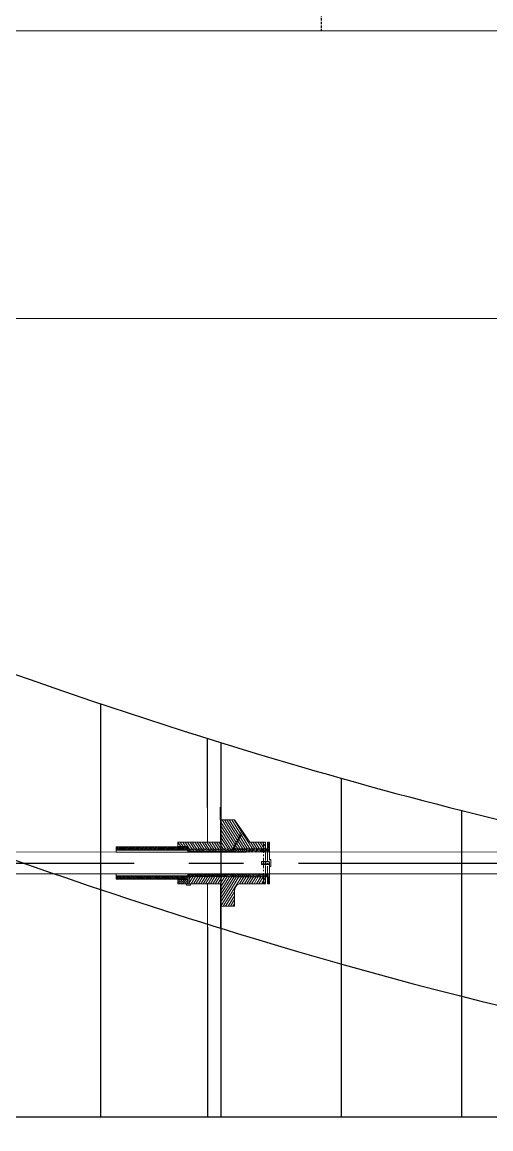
# Model space of a CAD drawing. Header units: inches. Extents: x 16065 to 240872, y 14603 to 37076.
# Drawn here: x 25614 to 27970, y 17472 to 23034 of the extents above; entities that cross this region are included whole.
import ezdxf

# ---------------------------------------------------------------- set-up
doc = ezdxf.new("R2010")
doc.units = ezdxf.units.IN
doc.header["$MEASUREMENT"] = 0
for name, pattern in [('CENTER', [2, 1.25, -0.25, 0.25, -0.25]), ('DASHED', [19.05, 12.7, -6.35]), ('HIDDEN', [0.375, 0.25, -0.125])]:
    doc.linetypes.add(name, pattern=pattern)
for name, color, linetype in [('Floor', 3, 'Continuous'), ('PDF10_Geometry', 7, 'Continuous'), ('PDF10_Solid Fills', 7, 'Continuous')]:
    doc.layers.add(name, color=color, linetype=linetype)
doc.layers.add('hatch', color=8, linetype='Continuous', lineweight=9)
doc.layers.add('IN-LINE', color=30, linetype='Continuous', lineweight=25)
doc.layers.add('Hide', color=70, linetype='Continuous', lineweight=13, plot=False)
doc.styles.get("Standard").update_dxf_attribs({"font": 'arial.ttf'})
doc.dimstyles.get("Standard").update_dxf_attribs({"dimtxt": 0.18, "dimasz": 0.18, "dimexe": 0.18, "dimexo": 0.0625, "dimgap": 0.09, "dimtad": 0, "dimtih": 1, "dimtoh": 1, "dimdec": 4, "dimzin": 0, "dimdsep": 46, "dimtxsty": 'Standard', "dimcen": 0.09, "dimadec": 0, "dimazin": 0, "dimtfac": 1, "dimtdec": 4, "dimtofl": 0, "dimtmove": 0, "dimatfit": 3, "dimfxl": 1, "dimtolj": 1, "dimtzin": 0, "dimarcsym": 0})

# ---------------------------------------------------------------- blocks, each defined once
blk = doc.blocks.new('hhh')
at = {"layer": 'PDF10_Solid Fills', "transparency": 33554559}
h = blk.add_hatch(color=256, dxfattribs=at)
h.paths.add_polyline_path([(221.0357, -17.0092), (221.0357, -17.0085), (221.0357, -17.0092)], flags=0)
h.paths.add_polyline_path([(221.0357, -17.0092), (221.035, -17.0092), (221.0357, -17.0092)], flags=0)
h.paths.add_polyline_path([(221.0357, -17.0092), (221.035, -17.0092), (221.0357, -17.0092)], flags=0)
h = blk.add_hatch(color=256, dxfattribs=at)
h.paths.add_polyline_path([(221.1707, -17.0387), (221.1707, -17.038), (221.1707, -17.0387)], flags=0)
h.paths.add_polyline_path([(221.1707, -17.0387), (221.1701, -17.0387), (221.1707, -17.0387)], flags=0)
h.paths.add_polyline_path([(221.1707, -17.0387), (221.1701, -17.0387), (221.1707, -17.0387)], flags=0)
for p, q in [((220.9472, -16.9373), (220.9472, -16.8794)), ((220.9472, -17.3304), (220.9472, -17.4288))]:
    blk.add_line(p, q)
at = {"linetype": 'CENTER'}
blk.add_line((217.3026, -17.1344), (224.1107, -17.1344), dxfattribs=at)
at = {"layer": 'PDF10_Geometry', "lineweight": 9}
for points in [[(220.8875, -16.88), (220.8875, -17.0426)], [(221.0186, -17.0413), (220.9544, -16.9377)], [(221.0239, -17.0315), (220.9649, -16.9377)], [(221.0291, -17.0216), (220.976, -16.9377)], [(221.0337, -17.0118), (220.9871, -16.9377)], [(221.0376, -17.0007), (220.9983, -16.9377)], [(221.0429, -16.9915), (221.0094, -16.9377)], [(221.014, -17.0505), (220.9472, -16.9443)], [(221.0088, -17.0603), (220.9472, -16.962)], [(221.0075, -17.0702), (221.0035, -17.0702), (220.9472, -16.9797)], [(221.0455, -16.9869), (221.0816, -17.0387)], [(220.7649, -17.059), (220.7518, -17.0387)], [(220.776, -17.059), (220.7629, -17.0387)], [(220.7872, -17.059), (220.7741, -17.0387)], [(220.8055, -17.0715), (220.7852, -17.0387)], [(220.8167, -17.0715), (220.7964, -17.0387)], [(220.8278, -17.0715), (220.8075, -17.0387)], [(220.839, -17.0715), (220.818, -17.0387)], [(220.8501, -17.0715), (220.8291, -17.0387)], [(220.8613, -17.0715), (220.8403, -17.0387)], [(220.8724, -17.0715), (220.8514, -17.0387)], [(220.8836, -17.0715), (220.8626, -17.0387)], [(220.8875, -17.082), (220.8941, -17.0715), (220.8737, -17.0387)], [(220.9052, -17.0715), (220.8849, -17.0387)], [(220.9163, -17.0715), (220.8954, -17.0387)], [(220.9275, -17.0715), (220.9065, -17.0387)], [(220.9386, -17.0715), (220.9177, -17.0387)], [(220.9498, -17.0715), (220.9288, -17.0387)], [(220.9609, -17.0715), (220.9399, -17.0387)], [(220.993, -17.0708), (220.9472, -16.9974)], [(220.9826, -17.0715), (220.9472, -17.0151)], [(220.9714, -17.0715), (220.9472, -17.0328)], [(221.0481, -17.0702), (221.0265, -17.0348)], [(221.0593, -17.0702), (221.0311, -17.0256)], [(221.035, -17.0059), (221.0403, -17.0125)], [(221.035, -17.0085), (221.0383, -17.0131)], [(221.0704, -17.0702), (221.0363, -17.0157)], [(221.0816, -17.0702), (221.0422, -17.0079)], [(221.0927, -17.0702), (221.0475, -16.9987)], [(221.1038, -17.0702), (221.0835, -17.0387)], [(221.1143, -17.0702), (221.0947, -17.0387)], [(221.1255, -17.0702), (221.1058, -17.0387)], [(221.1366, -17.0702), (221.117, -17.0387)], [(221.1478, -17.0702), (221.1281, -17.0387)], [(221.1524, -17.0597), (221.1393, -17.0387)], [(221.1432, -17.0885), (221.1432, -17.0387)], [(221.1524, -17.042), (221.1497, -17.0387)], [(221.1615, -17.0472), (221.1668, -17.0387)], [(218.3961, -17.0838), (220.4699, -17.0846)], [(220.4699, -17.0649), (220.4758, -17.061)], [(220.4699, -17.0708), (220.4843, -17.061)], [(220.4699, -17.0846), (220.4699, -17.061), (220.6187, -17.061), (220.797, -17.061), (220.797, -17.0754)], [(220.4699, -17.0846), (220.6187, -17.0846), (221.0652, -17.0846), (221.0468, -17.0702)], [(220.797, -17.0846), (220.797, -17.0754), (220.6187, -17.0754), (220.4699, -17.0754)], [(220.4725, -17.0754), (220.4928, -17.061)], [(220.481, -17.0754), (220.5013, -17.061)], [(220.4895, -17.0754), (220.5099, -17.061)], [(220.4981, -17.0754), (220.5184, -17.061)], [(220.5066, -17.0754), (220.5269, -17.061)], [(220.5151, -17.0754), (220.5348, -17.061)], [(220.5236, -17.0754), (220.544, -17.061)], [(220.5322, -17.0754), (220.5525, -17.061)], [(220.5407, -17.0754), (220.5603, -17.061)], [(220.5492, -17.0754), (220.5689, -17.061)], [(220.5571, -17.0754), (220.578, -17.061)], [(220.5662, -17.0754), (220.5859, -17.061)], [(220.5748, -17.0754), (220.5944, -17.061)], [(220.5826, -17.0754), (220.603, -17.061)], [(220.5912, -17.0754), (220.6115, -17.061)], [(220.5997, -17.0754), (220.62, -17.061)], [(220.6082, -17.0754), (220.6285, -17.061)], [(220.6167, -17.0754), (220.6371, -17.061)], [(220.6253, -17.0754), (220.6456, -17.061)], [(220.6338, -17.0754), (220.6541, -17.061)], [(220.6423, -17.0754), (220.6626, -17.061)], [(220.6508, -17.0754), (220.6711, -17.061)], [(220.6593, -17.0754), (220.6797, -17.061)], [(220.6679, -17.0754), (220.6882, -17.061)], [(220.6764, -17.0754), (220.6967, -17.061)], [(220.6849, -17.0754), (220.7052, -17.061)], [(220.6934, -17.0754), (220.7138, -17.061)], [(220.702, -17.0754), (220.7223, -17.061)], [(220.7105, -17.0754), (220.7308, -17.061)], [(220.719, -17.0754), (220.7393, -17.061)], [(220.7275, -17.0754), (220.7479, -17.061)], [(220.736, -17.0754), (220.7564, -17.061)], [(220.7446, -17.0754), (220.7649, -17.061)], [(220.7538, -17.059), (220.7511, -17.0544)], [(220.7511, -17.061), (220.797, -17.061), (220.797, -17.059), (220.7511, -17.059)], [(220.7531, -17.0754), (220.7734, -17.061)], [(220.7616, -17.0754), (220.7819, -17.061)], [(220.7701, -17.0754), (220.7905, -17.061)], [(220.7787, -17.0754), (220.797, -17.0623)], [(220.7872, -17.0754), (220.797, -17.0682)], [(220.7957, -17.0754), (220.797, -17.0748)], [(220.797, -17.061), (220.797, -17.059)], [(220.7983, -17.0715), (220.7983, -17.082), (221.0094, -17.082), (221.0094, -17.0839)], [(220.7983, -17.0754), (220.801, -17.0715)], [(220.7983, -17.082), (220.7983, -17.0846)], [(220.801, -17.082), (220.8075, -17.0715)], [(220.8075, -17.082), (220.8141, -17.0715)], [(220.8141, -17.082), (220.8206, -17.0715)], [(220.8206, -17.082), (220.8272, -17.0715)], [(220.8278, -17.082), (220.8337, -17.0715)], [(220.8344, -17.082), (220.8403, -17.0715)], [(220.8409, -17.082), (220.8475, -17.0715)], [(220.8475, -17.082), (220.8541, -17.0715)], [(220.8541, -17.082), (220.8606, -17.0715)], [(220.8606, -17.082), (220.8672, -17.0715)], [(220.8672, -17.082), (220.8737, -17.0715)], [(220.8737, -17.082), (220.8803, -17.0715)], [(220.8809, -17.082), (220.8868, -17.0715)], [(220.8941, -17.082), (220.9006, -17.0715)], [(220.9006, -17.082), (220.9072, -17.0715)], [(220.9072, -17.082), (220.9137, -17.0715)], [(220.9137, -17.082), (220.9203, -17.0715)], [(220.9203, -17.082), (220.9268, -17.0715)], [(220.9268, -17.082), (220.9334, -17.0715)], [(220.934, -17.082), (220.9399, -17.0715)], [(220.9406, -17.082), (220.9472, -17.0715)], [(220.9472, -17.082), (220.9537, -17.0715)], [(220.9537, -17.082), (220.9603, -17.0715)], [(220.9603, -17.082), (220.9668, -17.0715)], [(220.9668, -17.082), (220.9734, -17.0715)], [(220.9734, -17.082), (220.9806, -17.0715)], [(220.9799, -17.082), (220.9871, -17.0708)], [(220.9871, -17.082), (220.9937, -17.0708)], [(220.9937, -17.082), (221.0009, -17.0702)], [(221.0003, -17.082), (221.0042, -17.0754)], [(221.0081, -17.0702), (221.0081, -17.0754), (221.0068, -17.0754), (221.0042, -17.0754), (221.0029, -17.0754), (221.0029, -17.0702)], [(221.0042, -17.082), (221.0042, -17.078), (221.0042, -17.0754), (221.0068, -17.0754), (221.0068, -17.082)], [(221.0094, -17.082), (221.0094, -17.0702), (221.0094, -17.0846), (221.0285, -17.0702), (221.0285, -17.0839)], [(221.0468, -17.0846), (221.0468, -17.0702), (221.0285, -17.0846), (221.0094, -17.0702)], [(221.0153, -17.0702), (221.0108, -17.0636)], [(221.0265, -17.0702), (221.016, -17.0544)], [(221.037, -17.0702), (221.0212, -17.0446)], [(221.0285, -17.0846), (221.0285, -17.0702), (221.0468, -17.0846), (221.0652, -17.0702)], [(221.0652, -17.0734), (221.0671, -17.0702)], [(221.0652, -17.0846), (221.0737, -17.0702)], [(221.0717, -17.0846), (221.0802, -17.0702)], [(221.0783, -17.0846), (221.0868, -17.0702)], [(221.0848, -17.0846), (221.094, -17.0702)], [(221.0914, -17.0846), (221.1006, -17.0702)], [(221.0986, -17.0846), (221.1071, -17.0702)], [(221.1052, -17.0846), (221.1137, -17.0702)], [(221.1117, -17.0846), (221.1202, -17.0702)], [(221.1183, -17.0846), (221.1268, -17.0702)], [(221.1248, -17.0846), (221.1334, -17.0702)], [(221.1314, -17.0846), (221.1399, -17.0702)], [(221.1379, -17.0846), (221.1465, -17.0702)], [(221.1445, -17.0846), (221.1537, -17.0702)], [(221.1511, -17.0846), (221.1602, -17.0702)], [(221.1524, -17.0702), (221.1524, -17.1226)], [(221.1583, -17.0846), (221.1707, -17.0643)], [(221.1615, -17.0577), (221.1707, -17.0433)], [(221.1615, -17.0682), (221.1707, -17.0538)], [(221.1615, -17.0702), (221.1615, -17.078), (221.1615, -17.1265)], [(221.1648, -17.0846), (221.1707, -17.0748)], [(221.1707, -17.078), (221.1707, -17.122)], [(221.1707, -17.0839), (223.3753, -17.0844)], [(221.1707, -17.1272), (221.1334, -17.1272), (221.1334, -17.1416), (221.1707, -17.1416)], [(221.1707, -17.1344), (221.1334, -17.1344)], [(221.1432, -17.1036), (221.1432, -17.0957)], [(221.1432, -17.1574), (221.1432, -17.1115)], [(221.1524, -17.1305), (221.1524, -17.1383)], [(221.1615, -17.1344), (221.1615, -17.1423)], [(221.1707, -17.1187), (221.174, -17.1187), (221.1773, -17.1187), (221.1773, -17.1501), (221.174, -17.1501), (221.1707, -17.1501)], [(221.1707, -17.1298), (221.1707, -17.1377)], [(221.1707, -17.1475), (221.1707, -17.1633), (221.1707, -17.1318)], [(217.1302, -17.1667), (217.1302, -17.1739), (217.3026, -17.1844), (220.4699, -17.1842)], [(220.6187, -17.1842), (220.4699, -17.1842), (220.6187, -17.1842), (221.0652, -17.1842), (221.0468, -17.198), (221.0285, -17.1842)], [(220.797, -17.2078), (220.6187, -17.2078), (220.4699, -17.2078), (220.4699, -17.1842)], [(220.4699, -17.1934), (220.6187, -17.1934), (220.797, -17.1934), (220.797, -17.2078), (220.797, -17.2092), (220.7511, -17.2092), (220.7511, -17.2301), (220.8003, -17.2301)], [(220.4954, -17.2078), (220.4751, -17.1934)], [(220.504, -17.2078), (220.4836, -17.1934)], [(220.5125, -17.2078), (220.4922, -17.1934)], [(220.521, -17.2078), (220.5007, -17.1934)], [(220.5295, -17.2078), (220.5092, -17.1934)], [(220.5381, -17.2078), (220.5177, -17.1934)], [(220.5466, -17.2078), (220.5263, -17.1934)], [(220.5551, -17.2078), (220.5348, -17.1934)], [(220.5636, -17.2078), (220.5433, -17.1934)], [(220.5721, -17.2078), (220.5518, -17.1934)], [(220.5807, -17.2078), (220.5603, -17.1934)], [(220.5892, -17.2078), (220.5689, -17.1934)], [(220.5977, -17.2078), (220.5774, -17.1934)], [(220.6062, -17.2078), (220.5859, -17.1934)], [(220.6141, -17.2078), (220.5944, -17.1934)], [(220.6233, -17.2078), (220.603, -17.1934)], [(220.6318, -17.2078), (220.6115, -17.1934)], [(220.6397, -17.2078), (220.62, -17.1934)], [(220.6482, -17.2078), (220.6285, -17.1934)], [(220.6574, -17.2078), (220.6371, -17.1934)], [(220.6652, -17.2078), (220.6456, -17.1934)], [(220.6738, -17.2078), (220.6534, -17.1934)], [(220.6823, -17.2078), (220.662, -17.1934)], [(220.6908, -17.2078), (220.6711, -17.1934)], [(220.6993, -17.2078), (220.679, -17.1934)], [(220.7079, -17.2078), (220.6875, -17.1934)], [(220.7164, -17.2078), (220.6961, -17.1934)], [(220.7249, -17.2078), (220.7046, -17.1934)], [(220.7334, -17.2078), (220.7131, -17.1934)], [(220.7419, -17.2078), (220.7216, -17.1934)], [(220.7505, -17.2078), (220.7301, -17.1934)], [(220.759, -17.2078), (220.7387, -17.1934)], [(220.7675, -17.2078), (220.7472, -17.1934)], [(220.776, -17.2078), (220.7557, -17.1934)], [(220.7846, -17.2078), (220.7642, -17.1934)], [(220.7924, -17.2078), (220.7728, -17.1934)], [(220.7944, -17.2026), (220.7813, -17.1934)], [(220.7957, -17.1974), (220.7898, -17.1934)], [(220.797, -17.1869), (220.797, -17.1934), (220.797, -17.1842)], [(220.797, -17.2301), (220.797, -17.1967), (220.7983, -17.1967), (220.7983, -17.1842), (220.797, -17.1842), (220.797, -17.1934)], [(220.7983, -17.1967), (220.7983, -17.196), (220.7983, -17.1869), (221.0094, -17.1869), (221.0094, -17.1842), (221.0094, -17.198), (221.0285, -17.1842), (221.0285, -17.198)], [(220.7983, -17.1869), (220.7983, -17.1842)], [(220.7983, -17.1921), (220.8023, -17.1862)], [(220.8023, -17.1967), (220.8088, -17.1862)], [(220.8042, -17.2255), (220.8219, -17.1967), (220.8285, -17.1862)], [(220.8088, -17.1967), (220.8154, -17.1862)], [(220.8154, -17.1967), (220.8219, -17.1862)], [(220.8291, -17.1967), (220.835, -17.1862)], [(220.8344, -17.2301), (220.8554, -17.1967), (220.8619, -17.1862)], [(220.8357, -17.1967), (220.8416, -17.1862)], [(220.8423, -17.1967), (220.8482, -17.1862)], [(220.8488, -17.1967), (220.8554, -17.1862)], [(220.8619, -17.1967), (220.8685, -17.1862)], [(220.8685, -17.1967), (220.875, -17.1862)], [(220.875, -17.1967), (220.8816, -17.1862)], [(220.8816, -17.1967), (220.8882, -17.1862)], [(220.8888, -17.1967), (220.8947, -17.1862)], [(220.8954, -17.1967), (220.9019, -17.1862)], [(220.9006, -17.2301), (220.9216, -17.1967), (220.9281, -17.1862)], [(220.9019, -17.1967), (220.9085, -17.1862)], [(220.9085, -17.1967), (220.915, -17.1862)], [(220.915, -17.1967), (220.9216, -17.1862)], [(220.9281, -17.1967), (220.9347, -17.1862)], [(220.934, -17.2301), (220.955, -17.1967), (220.9616, -17.1862)], [(220.9347, -17.1967), (220.9413, -17.1862)], [(220.9413, -17.1967), (220.9478, -17.1862)], [(220.9472, -17.2623), (220.9878, -17.1974), (220.9944, -17.1862)], [(220.9485, -17.1967), (220.9544, -17.1862)], [(220.9616, -17.1967), (220.9681, -17.1862)], [(220.9681, -17.1967), (220.9747, -17.1862)], [(220.9747, -17.1967), (220.9812, -17.1862)], [(220.9812, -17.1974), (220.9878, -17.1862)], [(220.9944, -17.198), (221.0009, -17.1862)], [(221.0068, -17.1934), (221.0042, -17.1934), (221.0029, -17.1934), (221.0029, -17.198)], [(221.0042, -17.1921), (221.0075, -17.1862)], [(221.0042, -17.1869), (221.0042, -17.1908), (221.0042, -17.1934)], [(221.0068, -17.1869), (221.0068, -17.1934), (221.0081, -17.1934), (221.0081, -17.198)], [(221.0094, -17.1842), (221.0285, -17.198), (221.0468, -17.1842), (221.0468, -17.198)], [(221.0468, -17.1842), (221.0652, -17.198)], [(221.0652, -17.1901), (221.0691, -17.1842)], [(221.0665, -17.198), (221.0757, -17.1842)], [(221.0671, -17.2301), (221.0868, -17.198), (221.0953, -17.1842)], [(221.0737, -17.198), (221.0822, -17.1842)], [(221.0802, -17.198), (221.0888, -17.1842)], [(221.0934, -17.198), (221.1019, -17.1842)], [(221.0999, -17.2301), (221.1196, -17.198), (221.1288, -17.1842)], [(221.0999, -17.198), (221.1084, -17.1842)], [(221.1065, -17.198), (221.115, -17.1842)], [(221.113, -17.198), (221.1215, -17.1842)], [(221.1261, -17.198), (221.1353, -17.1842)], [(221.1334, -17.198), (221.1419, -17.1842)], [(221.1399, -17.198), (221.1484, -17.1842)], [(221.1432, -17.1724), (221.1432, -17.1652)], [(221.1432, -17.2301), (221.1432, -17.1803)], [(221.1465, -17.198), (221.155, -17.1842)], [(221.1524, -17.1456), (221.1524, -17.198)], [(221.153, -17.198), (221.1615, -17.1842)], [(221.1596, -17.198), (221.1681, -17.1842)], [(221.1615, -17.1495), (221.1615, -17.198)], [(221.1615, -17.2065), (221.1707, -17.1914)], [(221.1707, -17.1449), (221.1707, -17.1888)], [(221.1707, -17.1842), (223.3753, -17.1844)], [(220.4869, -17.2078), (220.4699, -17.1954)], [(220.4784, -17.2078), (220.4699, -17.2019)], [(220.7511, -17.2144), (220.7544, -17.2092)], [(220.7511, -17.2255), (220.7636, -17.2092)], [(220.7564, -17.2301), (220.7728, -17.2092)], [(220.7656, -17.2301), (220.7819, -17.2092)], [(220.7747, -17.2301), (220.7905, -17.2092)], [(220.7833, -17.2301), (220.7872, -17.2249), (220.797, -17.2131)], [(220.8095, -17.2301), (220.8095, -17.2354), (220.801, -17.2354), (220.7918, -17.2354), (220.7918, -17.2301)], [(220.7924, -17.2301), (220.797, -17.2242)], [(220.8042, -17.1967), (220.801, -17.1967), (220.797, -17.1967)], [(220.8055, -17.2301), (220.8023, -17.2301), (220.799, -17.2301)], [(220.8042, -17.2078), (220.8108, -17.1967)], [(220.8121, -17.2301), (220.8331, -17.1967)], [(220.8232, -17.2301), (220.8442, -17.1967)], [(220.8455, -17.2301), (220.8665, -17.1967)], [(220.8567, -17.2301), (220.8777, -17.1967)], [(220.8678, -17.2301), (220.8882, -17.1967)], [(220.879, -17.2301), (220.8993, -17.1967)], [(220.8875, -17.2269), (220.8875, -17.4281)], [(220.8901, -17.2301), (220.9104, -17.1967)], [(220.9118, -17.2301), (220.9327, -17.1967)], [(220.9229, -17.2301), (220.9439, -17.1967)], [(220.9452, -17.2301), (220.9662, -17.1967)], [(220.9472, -17.2446), (220.9767, -17.1974)], [(220.9472, -17.28), (220.9983, -17.198)], [(220.9472, -17.2977), (221.0094, -17.198)], [(220.9472, -17.3154), (221.0206, -17.198)], [(220.9485, -17.3311), (221.0311, -17.198)], [(220.959, -17.3311), (221.0422, -17.198)], [(221.0003, -17.198), (221.0029, -17.1941)], [(221.0337, -17.2301), (221.0534, -17.198)], [(221.0448, -17.2301), (221.0645, -17.198)], [(221.056, -17.2301), (221.0757, -17.198)], [(221.0776, -17.2301), (221.0979, -17.198)], [(221.0888, -17.2301), (221.1091, -17.198)], [(221.1111, -17.2301), (221.1307, -17.198)], [(221.1222, -17.2301), (221.1419, -17.198)], [(221.1334, -17.2301), (221.1524, -17.2)], [(221.1445, -17.2301), (221.1524, -17.2177)], [(221.1615, -17.217), (221.1707, -17.2019)], [(221.1615, -17.2275), (221.1707, -17.2124)], [(221.1661, -17.2301), (221.1707, -17.2236)], [(220.9701, -17.3311), (221.0108, -17.2662)], [(220.9812, -17.3311), (221.0108, -17.2839)], [(220.9924, -17.3311), (221.0108, -17.3016)], [(221.0035, -17.3311), (221.0108, -17.3193)]]:
    blk.add_lwpolyline(points, dxfattribs=at)
at = {"layer": 'PDF10_Geometry', "lineweight": 5}
for points in [[(220.7511, -17.0387), (220.7511, -17.059), (220.797, -17.059), (220.797, -17.0715), (220.9714, -17.0715), (221.0029, -17.0702), (221.0035, -17.0702), (221.0357, -17.0092), (221.035, -17.0085), (221.035, -17.0059), (221.0455, -16.9869), (221.0108, -16.9377), (220.9472, -16.9377), (220.9472, -17.0387)], [(221.0383, -17.0125), (221.0075, -17.0702), (221.1524, -17.0702), (221.1524, -17.0387), (221.0816, -17.0387), (221.0501, -16.9935), (221.0403, -17.0125), (221.0383, -17.0131)], [(221.0652, -17.0702), (221.0652, -17.0846), (221.1707, -17.0839), (221.1707, -17.0387), (221.1615, -17.0387), (221.1615, -17.0702)], [(221.0652, -17.1842), (221.0652, -17.198), (221.1615, -17.198), (221.1615, -17.2301), (221.1707, -17.2301), (221.1707, -17.1842)]]:
    blk.add_lwpolyline(points, close=True, dxfattribs=at)
at = {"layer": 'PDF10_Geometry', "lineweight": 0}
for points in [[(220.9472, -16.9377), (220.9472, -16.9377), (220.9472, -16.9377)], [(221.0455, -16.9862), (221.0455, -16.9862), (221.0455, -16.9862)], [(221.035, -17.0059), (221.035, -17.0059), (221.035, -17.0059)], [(221.035, -17.0092), (221.035, -17.0092), (221.035, -17.0092)], [(221.0501, -16.9941), (221.0501, -16.9941), (221.0501, -16.9941)], [(220.797, -17.0597), (220.797, -17.0597), (220.797, -17.0597)], [(220.797, -17.0721), (220.797, -17.0721), (220.797, -17.0721)], [(221.0029, -17.0708), (221.0029, -17.0708), (221.0029, -17.0708)], [(221.0035, -17.0708), (221.0035, -17.0708), (221.0035, -17.0708)], [(221.0075, -17.0708), (221.0075, -17.0708), (221.0075, -17.0708)], [(221.0652, -17.0839), (221.0652, -17.0839), (221.0652, -17.0839)], [(220.8042, -17.2301), (220.8042, -17.2301), (220.8042, -17.2301)], [(220.9472, -17.2301), (220.9472, -17.2301), (220.9472, -17.2301)], [(221.0029, -17.1987), (221.0029, -17.1987), (221.0029, -17.1987)], [(221.0344, -17.2295), (221.0344, -17.2295), (221.0344, -17.2295)], [(221.1707, -17.2295), (221.1707, -17.2295), (221.1707, -17.2295)]]:
    blk.add_lwpolyline(points, close=True, dxfattribs=at)
for points in [[(221.0114, -16.9377), (221.0108, -16.9377), (221.0114, -16.9377)], [(221.0114, -16.9377), (221.0108, -16.9377), (221.0114, -16.9377)], [(221.0455, -16.9869), (221.0448, -16.9869), (221.0455, -16.9869)], [(221.0455, -16.9869), (221.0448, -16.9869), (221.0455, -16.9869)], [(220.9478, -17.0387), (220.9472, -17.038), (220.9478, -17.0387)], [(221.0357, -17.0059), (221.035, -17.0059), (221.0357, -17.0059)], [(221.0357, -17.0085), (221.035, -17.0085), (221.0357, -17.0085)], [(221.0383, -17.0125), (221.0383, -17.0125), (221.0383, -17.0125)], [(221.0383, -17.0125), (221.0383, -17.0125), (221.0383, -17.0125)], [(221.0389, -17.0131), (221.0383, -17.0125), (221.0389, -17.0131)], [(221.0383, -17.0131), (221.0383, -17.0131), (221.0383, -17.0131)], [(221.0383, -17.0131), (221.0383, -17.0131), (221.0383, -17.0131)], [(221.0403, -17.0125), (221.0403, -17.0118), (221.0403, -17.0125)], [(221.0507, -16.9935), (221.0501, -16.9935), (221.0507, -16.9935)], [(221.0822, -17.0387), (221.0816, -17.0387), (221.0822, -17.0387)], [(221.1524, -17.0387), (221.1517, -17.0387), (221.1524, -17.0387)], [(221.1524, -17.0387), (221.1517, -17.0387), (221.1524, -17.0387)], [(221.1615, -17.0387), (221.1609, -17.0387), (221.1615, -17.0387)], [(221.1615, -17.0387), (221.1609, -17.0387), (221.1615, -17.0387)], [(220.7511, -17.059), (220.7505, -17.059), (220.7511, -17.059)], [(220.7511, -17.0597), (220.7505, -17.0597), (220.7511, -17.0597)], [(220.7977, -17.059), (220.797, -17.059), (220.7977, -17.059)], [(220.7977, -17.0715), (220.797, -17.0715), (220.7977, -17.0715)], [(220.9714, -17.0721), (220.9708, -17.0721), (220.9714, -17.0721)], [(220.9714, -17.0715), (220.9714, -17.0715), (220.9714, -17.0715)], [(221.0035, -17.0702), (221.0029, -17.0702), (221.0035, -17.0702)], [(221.0042, -17.0702), (221.0035, -17.0702), (221.0042, -17.0702)], [(221.0081, -17.0702), (221.0075, -17.0702), (221.0081, -17.0702)], [(221.0652, -17.0846), (221.0645, -17.0846), (221.0652, -17.0846)], [(221.0652, -17.0846), (221.0645, -17.0846), (221.0652, -17.0846)], [(221.1524, -17.0702), (221.1517, -17.0702), (221.1524, -17.0702)], [(221.1524, -17.0708), (221.1517, -17.0708), (221.1524, -17.0708)], [(221.1615, -17.0702), (221.1609, -17.0702), (221.1615, -17.0702)], [(221.1615, -17.0708), (221.1609, -17.0708), (221.1615, -17.0708)], [(221.1707, -17.0846), (221.1701, -17.0846), (221.1707, -17.0846)], [(221.1707, -17.0839), (221.1707, -17.0839), (221.1707, -17.0839)], [(221.1707, -17.1849), (221.1701, -17.1849), (221.1707, -17.1849)], [(221.1707, -17.1842), (221.1707, -17.1842), (221.1707, -17.1842)], [(220.9714, -17.1974), (220.9708, -17.1974), (220.9714, -17.1974)], [(220.9714, -17.1967), (220.9714, -17.1967), (220.9714, -17.1967)], [(221.0035, -17.198), (221.0029, -17.198), (221.0035, -17.198)], [(221.0062, -17.1987), (221.0055, -17.1987), (221.0062, -17.1987)], [(221.0062, -17.198), (221.0062, -17.198), (221.0062, -17.198)], [(221.0081, -17.1987), (221.0075, -17.1987), (221.0081, -17.1987)], [(221.0081, -17.198), (221.0081, -17.198), (221.0081, -17.198)], [(221.0344, -17.2301), (221.0337, -17.2301), (221.0344, -17.2301)], [(221.0344, -17.2301), (221.0337, -17.2301), (221.0344, -17.2301)], [(221.0652, -17.1987), (221.0645, -17.1987), (221.0652, -17.1987)], [(221.0652, -17.1987), (221.0645, -17.1987), (221.0652, -17.1987)], [(221.0652, -17.198), (221.0652, -17.198), (221.0652, -17.198)], [(221.0652, -17.198), (221.0652, -17.198), (221.0652, -17.198)], [(221.1524, -17.198), (221.1517, -17.198), (221.1524, -17.198)], [(221.1524, -17.1987), (221.1517, -17.1987), (221.1524, -17.1987)], [(221.1524, -17.2301), (221.1517, -17.2301), (221.1524, -17.2301)], [(221.1524, -17.2301), (221.1517, -17.2301), (221.1524, -17.2301)], [(221.1615, -17.198), (221.1609, -17.198), (221.1615, -17.198)], [(221.1615, -17.1987), (221.1609, -17.1987), (221.1615, -17.1987)], [(221.1615, -17.2301), (221.1609, -17.2301), (221.1615, -17.2301)], [(221.1615, -17.2301), (221.1609, -17.2301), (221.1615, -17.2301)], [(221.1707, -17.2301), (221.1701, -17.2301), (221.1707, -17.2301)], [(221.1707, -17.2301), (221.1701, -17.2301), (221.1707, -17.2301)], [(221.0114, -17.2668), (221.0108, -17.2668), (221.0114, -17.2668)], [(221.0114, -17.2668), (221.0108, -17.2668), (221.0114, -17.2668)], [(220.9478, -17.3311), (220.9472, -17.3304), (220.9478, -17.3311)], [(221.0114, -17.3311), (221.0108, -17.3311), (221.0114, -17.3311)], [(221.0114, -17.3311), (221.0108, -17.3311), (221.0114, -17.3311)]]:
    blk.add_lwpolyline(points, dxfattribs=at)
at = {"layer": 'PDF10_Geometry', "lineweight": 9}
for points in [[(220.7511, -17.061), (220.7511, -17.059), (220.797, -17.059), (220.797, -17.061)], [(220.797, -17.2092), (220.797, -17.2078), (220.7511, -17.2078), (220.7511, -17.2092)]]:
    blk.add_lwpolyline(points, close=True, dxfattribs=at)
at = {"layer": 'PDF10_Geometry', "lineweight": 5}
blk.add_lwpolyline([(221.0114, -17.2668), (221.0114, -17.2596), (221.0127, -17.2524), (221.0153, -17.2459), (221.0167, -17.2432), (221.018, -17.2406), (221.0193, -17.238), (221.0212, -17.236), (221.0232, -17.2341), (221.0252, -17.2328), (221.0271, -17.2314), (221.0298, -17.2308), (221.0317, -17.2301), (221.0344, -17.2301), (221.1524, -17.2301), (221.1524, -17.198), (221.0652, -17.198), (221.0081, -17.198), (221.0062, -17.198), (221.0029, -17.198), (220.9714, -17.1967), (220.8042, -17.1967), (220.8042, -17.2301), (220.9472, -17.2301), (220.9472, -17.3311), (221.0108, -17.3311), (221.0108, -17.2668)], dxfattribs=at)
at = {"layer": 'PDF10_Solid Fills', "transparency": 33554559}
for points in [[(220.9472, -16.9371), (220.9478, -16.9377), (220.9465, -16.9377)], [(220.9478, -16.9377), (220.9465, -16.9377), (220.9472, -16.9377)], [(220.9465, -16.9377), (220.9478, -16.9377), (220.9478, -16.9377)], [(220.9472, -16.9371), (220.9478, -16.9371), (220.9478, -16.9371)], [(220.9478, -16.9371), (220.9478, -16.9371), (220.9472, -16.9371)], [(220.9478, -16.9371), (220.9472, -16.9371), (220.9478, -16.9377)], [(220.9472, -16.9377), (220.9478, -16.9377), (220.9478, -16.9377)], [(221.0108, -16.9371), (221.0114, -16.9371), (221.0114, -16.9371)], [(221.0114, -16.9371), (221.0114, -16.9371), (221.0108, -16.9371)], [(221.0114, -16.9371), (221.0108, -16.9371), (221.0114, -16.9377)], [(221.0108, -16.9371), (221.0114, -16.9377), (221.0108, -16.9377)], [(221.0108, -16.9377), (221.0114, -16.9377), (221.0114, -16.9377)], [(221.0114, -16.9377), (221.0114, -16.9377), (221.0108, -16.9377)], [(221.0455, -16.9862), (221.0448, -16.9862), (221.0448, -16.9862)], [(221.0455, -16.9862), (221.0448, -16.9862), (221.0455, -16.9869)], [(221.0448, -16.9862), (221.0455, -16.9869), (221.0448, -16.9869)], [(221.0448, -16.9869), (221.0455, -16.9869), (221.0455, -16.9869)], [(221.0455, -16.9869), (221.0455, -16.9869), (221.0448, -16.9869)], [(220.9478, -17.0387), (220.9472, -17.0387), (220.9465, -17.0387)], [(220.9465, -17.0387), (220.9478, -17.0387), (220.9478, -17.0387)], [(220.9478, -17.0387), (220.9472, -17.0387), (220.9465, -17.0387)], [(220.9472, -17.038), (220.9478, -17.0387), (220.9472, -17.0387)], [(220.9478, -17.0387), (220.9478, -17.0387), (220.9472, -17.0387)], [(220.9472, -17.0393), (220.9472, -17.0393), (220.9472, -17.0387)], [(220.9472, -17.0393), (220.9472, -17.0387), (220.9478, -17.0387)], [(221.035, -17.0053), (221.0357, -17.0053), (221.0357, -17.0053)], [(221.0357, -17.0053), (221.0357, -17.0053), (221.035, -17.0053)], [(221.0357, -17.0053), (221.035, -17.0053), (221.0357, -17.0059)], [(221.035, -17.0053), (221.0357, -17.0059), (221.035, -17.0059)], [(221.035, -17.0059), (221.0357, -17.0059), (221.0357, -17.0059)], [(221.035, -17.0059), (221.0357, -17.0059), (221.0357, -17.0059)], [(221.0357, -17.0085), (221.0357, -17.0092), (221.035, -17.0092)], [(221.035, -17.0085), (221.0357, -17.0085), (221.0357, -17.0085)], [(221.0357, -17.0085), (221.0357, -17.0085), (221.035, -17.0085)], [(221.035, -17.0085), (221.0357, -17.0085), (221.0357, -17.0085)], [(221.0357, -17.0085), (221.035, -17.0085), (221.0357, -17.0092)], [(221.035, -17.0085), (221.0357, -17.0092), (221.035, -17.0092)], [(221.035, -17.0092), (221.0357, -17.0092), (221.0357, -17.0092)], [(221.0357, -17.0092), (221.0357, -17.0092), (221.035, -17.0092)], [(221.0357, -17.0098), (221.0357, -17.0098), (221.035, -17.0092)], [(221.0357, -17.0098), (221.035, -17.0092), (221.0357, -17.0092)], [(221.035, -17.0092), (221.0357, -17.0092), (221.0357, -17.0092)], [(221.0383, -17.0125), (221.0389, -17.0131), (221.0376, -17.0131)], [(221.0383, -17.0131), (221.0383, -17.0131), (221.0376, -17.0131)], [(221.0383, -17.0131), (221.0376, -17.0131), (221.0389, -17.0131)], [(221.0403, -17.0118), (221.0403, -17.0125), (221.0396, -17.0125)], [(221.0409, -17.0125), (221.0409, -17.0125), (221.0396, -17.0125)], [(221.0409, -17.0125), (221.0396, -17.0125), (221.0403, -17.0125)], [(221.0396, -17.0125), (221.0403, -17.0125), (221.0403, -17.0125)], [(221.0396, -17.0125), (221.0409, -17.0125), (221.0403, -17.0125)], [(221.0403, -17.0131), (221.0403, -17.0131), (221.0396, -17.0125)], [(221.0403, -17.0131), (221.0396, -17.0125), (221.0403, -17.0125)], [(221.0501, -16.9935), (221.0507, -16.9935), (221.0507, -16.9935)], [(221.0507, -16.9935), (221.0507, -16.9935), (221.0501, -16.9935)], [(221.0501, -16.9935), (221.0507, -16.9935), (221.0507, -16.9935)], [(221.0507, -16.9935), (221.0501, -16.9935), (221.0507, -16.9941)], [(221.0501, -16.9935), (221.0507, -16.9941), (221.0501, -16.9941)], [(221.0501, -16.9941), (221.0507, -16.9941), (221.0507, -16.9941)], [(221.0816, -17.0387), (221.0822, -17.0387), (221.0809, -17.0387)], [(221.0816, -17.0387), (221.0816, -17.0387), (221.0809, -17.0387)], [(221.0816, -17.0387), (221.0809, -17.0387), (221.0822, -17.0387)], [(221.0816, -17.038), (221.0816, -17.0387), (221.0816, -17.0387)], [(221.0816, -17.0387), (221.0816, -17.0387), (221.0816, -17.038)], [(221.0816, -17.0387), (221.0816, -17.0393), (221.0816, -17.0393)], [(221.0816, -17.0393), (221.0816, -17.0393), (221.0816, -17.0387)], [(221.1524, -17.038), (221.1517, -17.038), (221.1524, -17.0387)], [(221.1517, -17.038), (221.1524, -17.0387), (221.1517, -17.0387)], [(221.1517, -17.0387), (221.1524, -17.0387), (221.1524, -17.0387)], [(221.1524, -17.0387), (221.1524, -17.0387), (221.1517, -17.0387)], [(221.1524, -17.0387), (221.1517, -17.0387), (221.1524, -17.0393)], [(221.1517, -17.0387), (221.1524, -17.0393), (221.1517, -17.0393)], [(221.1615, -17.038), (221.1609, -17.038), (221.1615, -17.0387)], [(221.1609, -17.038), (221.1615, -17.0387), (221.1609, -17.0387)], [(221.1609, -17.0387), (221.1615, -17.0387), (221.1615, -17.0387)], [(221.1615, -17.0387), (221.1615, -17.0387), (221.1609, -17.0387)], [(221.1615, -17.0387), (221.1609, -17.0387), (221.1615, -17.0393)], [(221.1609, -17.0387), (221.1615, -17.0393), (221.1609, -17.0393)], [(221.1707, -17.038), (221.1707, -17.0387), (221.1701, -17.0387)], [(221.1701, -17.0387), (221.1707, -17.0387), (221.1707, -17.0387)], [(221.1707, -17.0387), (221.1707, -17.0387), (221.1701, -17.0387)], [(221.1707, -17.0393), (221.1707, -17.0393), (221.1701, -17.0387)], [(221.1707, -17.0393), (221.1701, -17.0387), (221.1707, -17.0387)], [(220.7505, -17.059), (220.7511, -17.059), (220.7511, -17.059)], [(220.7511, -17.059), (220.7511, -17.059), (220.7505, -17.059)], [(220.7505, -17.059), (220.7511, -17.059), (220.7511, -17.059)], [(220.7511, -17.059), (220.7505, -17.059), (220.7511, -17.0597)], [(220.7505, -17.059), (220.7511, -17.0597), (220.7505, -17.0597)], [(220.7505, -17.0597), (220.7511, -17.0597), (220.7511, -17.0597)], [(220.797, -17.059), (220.7511, -17.059), (220.797, -17.061)], [(220.7511, -17.059), (220.797, -17.061), (220.7511, -17.061)], [(220.7977, -17.059), (220.797, -17.059), (220.7964, -17.059)], [(220.7977, -17.059), (220.7964, -17.059), (220.7977, -17.0597)], [(220.7964, -17.059), (220.7977, -17.0597), (220.797, -17.0597)], [(220.7977, -17.0715), (220.797, -17.0715), (220.7964, -17.0715)], [(220.7977, -17.0715), (220.7964, -17.0715), (220.7977, -17.0721)], [(220.7964, -17.0715), (220.7977, -17.0721), (220.797, -17.0721)], [(220.797, -17.059), (220.7977, -17.059), (220.7977, -17.059)], [(220.7977, -17.059), (220.7977, -17.059), (220.797, -17.059)], [(220.797, -17.0597), (220.7977, -17.0597), (220.7977, -17.0597)], [(220.797, -17.0715), (220.7977, -17.0715), (220.7977, -17.0715)], [(220.7977, -17.0715), (220.7977, -17.0715), (220.797, -17.0715)], [(220.797, -17.0721), (220.7977, -17.0721), (220.7977, -17.0721)], [(220.9714, -17.0715), (220.9708, -17.0715), (220.9708, -17.0715)], [(220.9708, -17.0715), (220.9714, -17.0715), (220.9714, -17.0715)], [(220.9714, -17.0715), (220.9714, -17.0715), (220.9708, -17.0715)], [(220.9714, -17.0715), (220.9708, -17.0715), (220.9714, -17.0721)], [(220.9708, -17.0715), (220.9714, -17.0721), (220.9708, -17.0721)], [(220.9708, -17.0721), (220.9714, -17.0721), (220.9714, -17.0721)], [(221.0029, -17.0702), (221.0035, -17.0702), (221.0035, -17.0702)], [(221.0035, -17.0702), (221.0035, -17.0702), (221.0029, -17.0702)], [(221.0029, -17.0702), (221.0035, -17.0702), (221.0035, -17.0702)], [(221.0035, -17.0702), (221.0029, -17.0702), (221.0035, -17.0708)], [(221.0029, -17.0702), (221.0035, -17.0708), (221.0029, -17.0708)], [(221.0042, -17.0702), (221.0035, -17.0702), (221.0029, -17.0702)], [(221.0042, -17.0702), (221.0029, -17.0702), (221.0042, -17.0708)], [(221.0029, -17.0702), (221.0042, -17.0708), (221.0035, -17.0708)], [(221.0029, -17.0708), (221.0035, -17.0708), (221.0035, -17.0708)], [(221.0035, -17.0702), (221.0042, -17.0702), (221.0042, -17.0702)], [(221.0042, -17.0702), (221.0042, -17.0702), (221.0035, -17.0702)], [(221.0035, -17.0708), (221.0042, -17.0708), (221.0042, -17.0708)], [(221.0075, -17.0702), (221.0081, -17.0702), (221.0081, -17.0702)], [(221.0081, -17.0702), (221.0081, -17.0702), (221.0075, -17.0702)], [(221.0075, -17.0702), (221.0081, -17.0702), (221.0081, -17.0702)], [(221.0081, -17.0702), (221.0075, -17.0702), (221.0081, -17.0708)], [(221.0075, -17.0702), (221.0081, -17.0708), (221.0075, -17.0708)], [(221.0075, -17.0708), (221.0081, -17.0708), (221.0081, -17.0708)], [(221.0652, -17.0839), (221.0645, -17.0839), (221.0645, -17.0839)], [(221.0652, -17.0839), (221.0645, -17.0839), (221.0652, -17.0846)], [(221.0645, -17.0839), (221.0652, -17.0846), (221.0645, -17.0846)], [(221.0645, -17.0846), (221.0652, -17.0846), (221.0652, -17.0846)], [(221.0652, -17.0846), (221.0652, -17.0846), (221.0645, -17.0846)], [(221.1517, -17.0702), (221.1524, -17.0702), (221.1524, -17.0702)], [(221.1524, -17.0702), (221.1524, -17.0702), (221.1517, -17.0702)], [(221.1517, -17.0702), (221.1524, -17.0702), (221.1524, -17.0702)], [(221.1524, -17.0702), (221.1517, -17.0702), (221.1524, -17.0708)], [(221.1517, -17.0702), (221.1524, -17.0708), (221.1517, -17.0708)], [(221.1517, -17.0708), (221.1524, -17.0708), (221.1524, -17.0708)], [(221.1609, -17.0702), (221.1615, -17.0702), (221.1615, -17.0702)], [(221.1615, -17.0702), (221.1615, -17.0702), (221.1609, -17.0702)], [(221.1609, -17.0702), (221.1615, -17.0702), (221.1615, -17.0702)], [(221.1615, -17.0702), (221.1609, -17.0702), (221.1615, -17.0708)], [(221.1609, -17.0702), (221.1615, -17.0708), (221.1609, -17.0708)], [(221.1609, -17.0708), (221.1615, -17.0708), (221.1615, -17.0708)], [(221.1707, -17.0839), (221.1701, -17.0839), (221.1701, -17.0839)], [(221.1701, -17.0839), (221.1707, -17.0839), (221.1707, -17.0839)], [(221.1707, -17.0839), (221.1707, -17.0839), (221.1701, -17.0839)], [(221.1707, -17.0839), (221.1701, -17.0839), (221.1707, -17.0846)], [(221.1701, -17.0839), (221.1707, -17.0846), (221.1701, -17.0846)], [(221.1701, -17.0846), (221.1707, -17.0846), (221.1707, -17.0846)], [(221.1707, -17.1842), (221.1701, -17.1842), (221.1701, -17.1842)], [(221.1701, -17.1842), (221.1707, -17.1842), (221.1707, -17.1842)], [(221.1707, -17.1842), (221.1707, -17.1842), (221.1701, -17.1842)], [(221.1707, -17.1842), (221.1701, -17.1842), (221.1707, -17.1849)], [(221.1701, -17.1842), (221.1707, -17.1849), (221.1701, -17.1849)], [(221.1701, -17.1849), (221.1707, -17.1849), (221.1707, -17.1849)], [(220.797, -17.2078), (220.7511, -17.2078), (220.797, -17.2092)], [(220.7511, -17.2078), (220.797, -17.2092), (220.7511, -17.2092)], [(220.8042, -17.2295), (220.8049, -17.2301), (220.8036, -17.2301)], [(220.8049, -17.2301), (220.8036, -17.2301), (220.8042, -17.2301)], [(220.8036, -17.2301), (220.8049, -17.2301), (220.8049, -17.2301)], [(220.8042, -17.2295), (220.8049, -17.2295), (220.8049, -17.2295)], [(220.8049, -17.2295), (220.8049, -17.2295), (220.8042, -17.2295)], [(220.8049, -17.2295), (220.8042, -17.2295), (220.8049, -17.2301)], [(220.8042, -17.2301), (220.8049, -17.2301), (220.8049, -17.2301)], [(220.9472, -17.2295), (220.9478, -17.2301), (220.9465, -17.2301)], [(220.9478, -17.2301), (220.9465, -17.2301), (220.9472, -17.2301)], [(220.9465, -17.2301), (220.9478, -17.2301), (220.9478, -17.2301)], [(220.9472, -17.2295), (220.9478, -17.2295), (220.9478, -17.2295)], [(220.9478, -17.2295), (220.9478, -17.2295), (220.9472, -17.2295)], [(220.9478, -17.2295), (220.9472, -17.2295), (220.9478, -17.2301)], [(220.9472, -17.2301), (220.9478, -17.2301), (220.9478, -17.2301)], [(220.9714, -17.1967), (220.9708, -17.1967), (220.9708, -17.1967)], [(220.9708, -17.1967), (220.9714, -17.1967), (220.9714, -17.1967)], [(220.9714, -17.1967), (220.9714, -17.1967), (220.9708, -17.1967)], [(220.9714, -17.1967), (220.9708, -17.1967), (220.9714, -17.1974)], [(220.9708, -17.1967), (220.9714, -17.1974), (220.9708, -17.1974)], [(220.9708, -17.1974), (220.9714, -17.1974), (220.9714, -17.1974)], [(221.0029, -17.198), (221.0035, -17.198), (221.0035, -17.198)], [(221.0035, -17.198), (221.0035, -17.198), (221.0029, -17.198)], [(221.0029, -17.198), (221.0035, -17.198), (221.0035, -17.198)], [(221.0035, -17.198), (221.0029, -17.198), (221.0035, -17.1987)], [(221.0029, -17.198), (221.0035, -17.1987), (221.0029, -17.1987)], [(221.0029, -17.1987), (221.0035, -17.1987), (221.0035, -17.1987)], [(221.0062, -17.198), (221.0055, -17.198), (221.0055, -17.198)], [(221.0055, -17.198), (221.0062, -17.198), (221.0062, -17.198)], [(221.0062, -17.198), (221.0062, -17.198), (221.0055, -17.198)], [(221.0062, -17.198), (221.0055, -17.198), (221.0062, -17.1987)], [(221.0055, -17.198), (221.0062, -17.1987), (221.0055, -17.1987)], [(221.0055, -17.1987), (221.0062, -17.1987), (221.0062, -17.1987)], [(221.0081, -17.198), (221.0075, -17.198), (221.0075, -17.198)], [(221.0075, -17.198), (221.0081, -17.198), (221.0081, -17.198)], [(221.0081, -17.198), (221.0081, -17.198), (221.0075, -17.198)], [(221.0081, -17.198), (221.0075, -17.198), (221.0081, -17.1987)], [(221.0075, -17.198), (221.0081, -17.1987), (221.0075, -17.1987)], [(221.0075, -17.1987), (221.0081, -17.1987), (221.0081, -17.1987)], [(221.0344, -17.2295), (221.0337, -17.2295), (221.0337, -17.2295)], [(221.0344, -17.2295), (221.0337, -17.2295), (221.0344, -17.2301)], [(221.0337, -17.2295), (221.0344, -17.2301), (221.0337, -17.2301)], [(221.0337, -17.2301), (221.0344, -17.2301), (221.0344, -17.2301)], [(221.0344, -17.2301), (221.0344, -17.2301), (221.0337, -17.2301)], [(221.0652, -17.198), (221.0645, -17.198), (221.0645, -17.198)], [(221.0645, -17.198), (221.0652, -17.198), (221.0652, -17.198)], [(221.0652, -17.198), (221.0652, -17.198), (221.0645, -17.198)], [(221.0652, -17.198), (221.0645, -17.198), (221.0652, -17.1987)], [(221.0645, -17.198), (221.0652, -17.1987), (221.0645, -17.1987)], [(221.0652, -17.198), (221.0645, -17.198), (221.0645, -17.198)], [(221.0645, -17.198), (221.0652, -17.198), (221.0652, -17.198)], [(221.0652, -17.198), (221.0652, -17.198), (221.0645, -17.198)], [(221.0652, -17.198), (221.0645, -17.198), (221.0652, -17.1987)], [(221.0645, -17.198), (221.0652, -17.1987), (221.0645, -17.1987)], [(221.0645, -17.1987), (221.0652, -17.1987), (221.0652, -17.1987)], [(221.0645, -17.1987), (221.0652, -17.1987), (221.0652, -17.1987)], [(221.1517, -17.198), (221.1524, -17.198), (221.1524, -17.198)], [(221.1524, -17.198), (221.1524, -17.198), (221.1517, -17.198)], [(221.1517, -17.198), (221.1524, -17.198), (221.1524, -17.198)], [(221.1524, -17.198), (221.1517, -17.198), (221.1524, -17.1987)], [(221.1517, -17.198), (221.1524, -17.1987), (221.1517, -17.1987)], [(221.1517, -17.1987), (221.1524, -17.1987), (221.1524, -17.1987)], [(221.1517, -17.2295), (221.1524, -17.2295), (221.1524, -17.2295)], [(221.1524, -17.2295), (221.1524, -17.2295), (221.1517, -17.2295)], [(221.1524, -17.2295), (221.1517, -17.2295), (221.1524, -17.2301)], [(221.1517, -17.2295), (221.1524, -17.2301), (221.1517, -17.2301)], [(221.1517, -17.2301), (221.1524, -17.2301), (221.1524, -17.2301)], [(221.1524, -17.2301), (221.1524, -17.2301), (221.1517, -17.2301)], [(221.1609, -17.198), (221.1615, -17.198), (221.1615, -17.198)], [(221.1615, -17.198), (221.1615, -17.198), (221.1609, -17.198)], [(221.1609, -17.198), (221.1615, -17.198), (221.1615, -17.198)], [(221.1615, -17.198), (221.1609, -17.198), (221.1615, -17.1987)], [(221.1609, -17.198), (221.1615, -17.1987), (221.1609, -17.1987)], [(221.1609, -17.1987), (221.1615, -17.1987), (221.1615, -17.1987)], [(221.1609, -17.2295), (221.1615, -17.2295), (221.1615, -17.2295)], [(221.1615, -17.2295), (221.1615, -17.2295), (221.1609, -17.2295)], [(221.1615, -17.2295), (221.1609, -17.2295), (221.1615, -17.2301)], [(221.1609, -17.2295), (221.1615, -17.2301), (221.1609, -17.2301)], [(221.1609, -17.2301), (221.1615, -17.2301), (221.1615, -17.2301)], [(221.1615, -17.2301), (221.1615, -17.2301), (221.1609, -17.2301)], [(221.1707, -17.2295), (221.1701, -17.2295), (221.1701, -17.2295)], [(221.1707, -17.2295), (221.1701, -17.2295), (221.1707, -17.2301)], [(221.1701, -17.2295), (221.1707, -17.2301), (221.1701, -17.2301)], [(221.1701, -17.2301), (221.1707, -17.2301), (221.1707, -17.2301)], [(221.1707, -17.2301), (221.1707, -17.2301), (221.1701, -17.2301)], [(221.0114, -17.2662), (221.0108, -17.2662), (221.0114, -17.2668)], [(221.0108, -17.2662), (221.0114, -17.2668), (221.0108, -17.2668)], [(221.0108, -17.2668), (221.0114, -17.2668), (221.0114, -17.2668)], [(221.0114, -17.2668), (221.0114, -17.2668), (221.0108, -17.2668)], [(221.0114, -17.2668), (221.0108, -17.2668), (221.0114, -17.2675)], [(221.0108, -17.2668), (221.0114, -17.2675), (221.0108, -17.2675)], [(220.9478, -17.3311), (220.9472, -17.3311), (220.9465, -17.3311)], [(220.9465, -17.3311), (220.9478, -17.3311), (220.9478, -17.3311)], [(220.9478, -17.3311), (220.9472, -17.3311), (220.9465, -17.3311)], [(220.9472, -17.3304), (220.9478, -17.3311), (220.9472, -17.3311)], [(220.9478, -17.3311), (220.9478, -17.3311), (220.9472, -17.3311)], [(220.9472, -17.3318), (220.9472, -17.3318), (220.9472, -17.3311)], [(220.9472, -17.3318), (220.9472, -17.3311), (220.9478, -17.3311)], [(221.0114, -17.3304), (221.0108, -17.3304), (221.0114, -17.3311)], [(221.0108, -17.3304), (221.0114, -17.3311), (221.0108, -17.3311)], [(221.0108, -17.3311), (221.0114, -17.3311), (221.0114, -17.3311)], [(221.0114, -17.3311), (221.0114, -17.3311), (221.0108, -17.3311)], [(221.0114, -17.3311), (221.0108, -17.3311), (221.0114, -17.3318)], [(221.0108, -17.3311), (221.0114, -17.3318), (221.0108, -17.3318)]]:
    blk.add_solid(points, dxfattribs=at)

msp = doc.modelspace()

# ---------------------------------------------------------------- linework, layer by layer
at = {"linetype": 'ByBlock'}
for p, q in [((19700.7453, 22991.65471), (33872.04877, 22991.53523)), ((19700.7453, 22991.65471), (33872.04877, 22991.53523)), ((51938.3923, 17530.31409), (19700.7453, 17530.31409))]:
    msp.add_line(p, q, dxfattribs=at)
for p, q in [((26545.76478, 19087.921), (26545.76478, 19434.43971)), ((26545.76478, 18485.01914), (26545.76478, 17530.31409))]:
    msp.add_line(p, q)
for points, knots in [([(19700.7453, 21216.29254), (20897.07389, 20708.05365), (22824.48941, 19850.93499), (26868.44058, 18287.01634), (30516.36333, 17530.31409), (35462.14712, 17530.31409), (39099.37122, 17545.28939), (41523.6453, 17530.19254)], [0, 0, 0, 0, 3.550687011, 7.088547091, 10.454405696, 13.7632034237, 20.3763634097, 20.3763634097, 20.3763634097, 20.3763634097]), ([(23976.37084, 20352.39494), (24904.61483, 19987.90964), (26658.9506, 19348.48876), (28323.22101, 18938.66152), (29034.17189, 18805.62191)], [4.4689971131, 4.4689971131, 4.4689971131, 4.4689971131, 7.088547091, 9.0509633448, 9.0509633448, 9.0509633448, 9.0509633448])]:
    msp.add_open_spline(points, degree=3, knots=knots)
at = {"layer": 'Floor'}
for p, q in [((26009.17189, 17530.31409), (26009.17189, 19609.75827)), ((26614.17189, 17530.31409), (26614.17189, 19414.49491)), ((27219.17189, 17530.31409), (27219.17189, 19235.02769)), ((27824.17189, 17530.31409), (27824.17189, 19073.25647))]:
    msp.add_line(p, q, dxfattribs=at)
at = {"layer": 'Hide', "linetype": 'HIDDEN'}
msp.add_line((19699.40087, 21544.95655), (92466.1678, 21546.79238), dxfattribs=at)
at = {"layer": 'IN-LINE', "linetype": 'DASHED'}
msp.add_line((27116.7948, 25627.48293), (27116.79369, 22991.59218), dxfattribs=at)

# ---------------------------------------------------------------- block references
at = {"xscale": 1100, "yscale": 1100, "zscale": 1100}
msp.add_blockref('hhh', (-216430.48081, 37655.95803), dxfattribs=at)

# ---------------------------------------------------------------- leaders
at = {"layer": 'hatch', "ltscale": 0.5}
msp.add_leader([(31454.17189, 18023.28045), (27293.24671, 16791.66501), (26779.5089, 16791.49315)], dimstyle='Standard', override={"dimasz": 100, "dimtad": 0}, dxfattribs=at)

doc.saveas('drawing.dxf')
